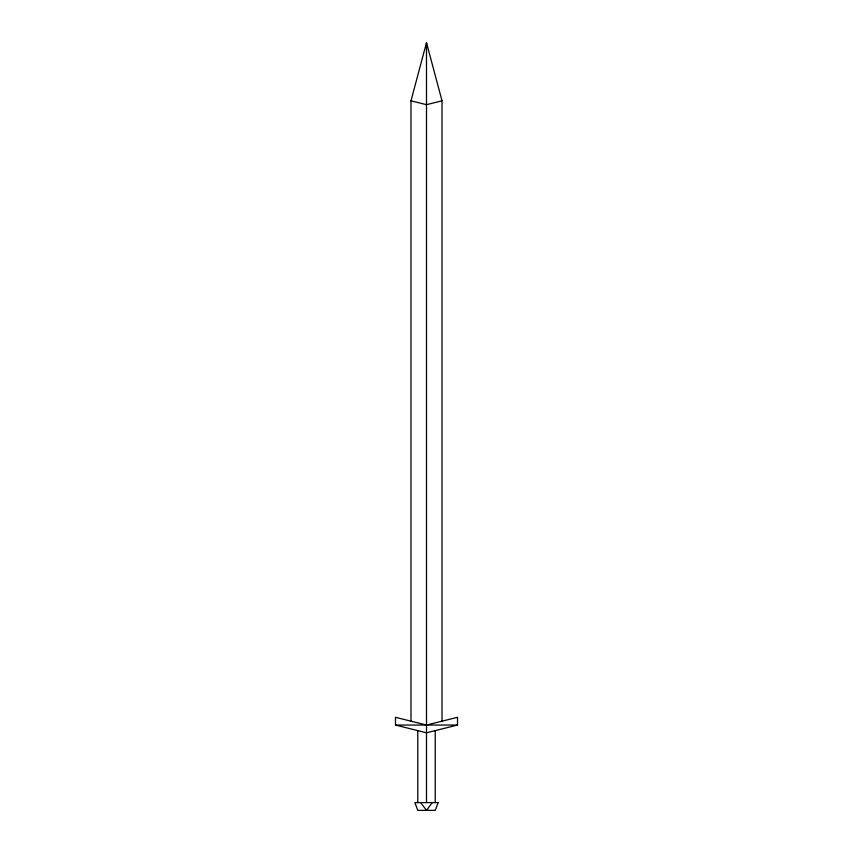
<?xml version="1.0" encoding="UTF-8"?>
<svg xmlns="http://www.w3.org/2000/svg" width="853" height="853" viewBox="0 0 853 853"><rect width="100%" height="100%" fill="white"/><g stroke="black" fill="none" stroke-linecap="round" stroke-linejoin="round"><path stroke-width="1.28" d="M410.986 721.169L410.986 100.814L426.5 42.65L442.014 100.814L442.014 721.169M432.311 802.598L426.5 810.35L420.689 802.598M442.014 100.814L426.5 104.684L410.986 100.814M457.517 725.05L426.5 732.802L395.483 725.05L395.483 717.298L426.5 725.05L457.517 717.298L457.517 725.05L395.483 725.05M435.222 730.626L435.222 802.598M426.5 42.65L426.5 802.598M417.778 730.626L417.778 802.598M438.133 802.598L435.222 810.35L417.778 810.35L414.867 802.598L438.133 802.598"/></g></svg>
